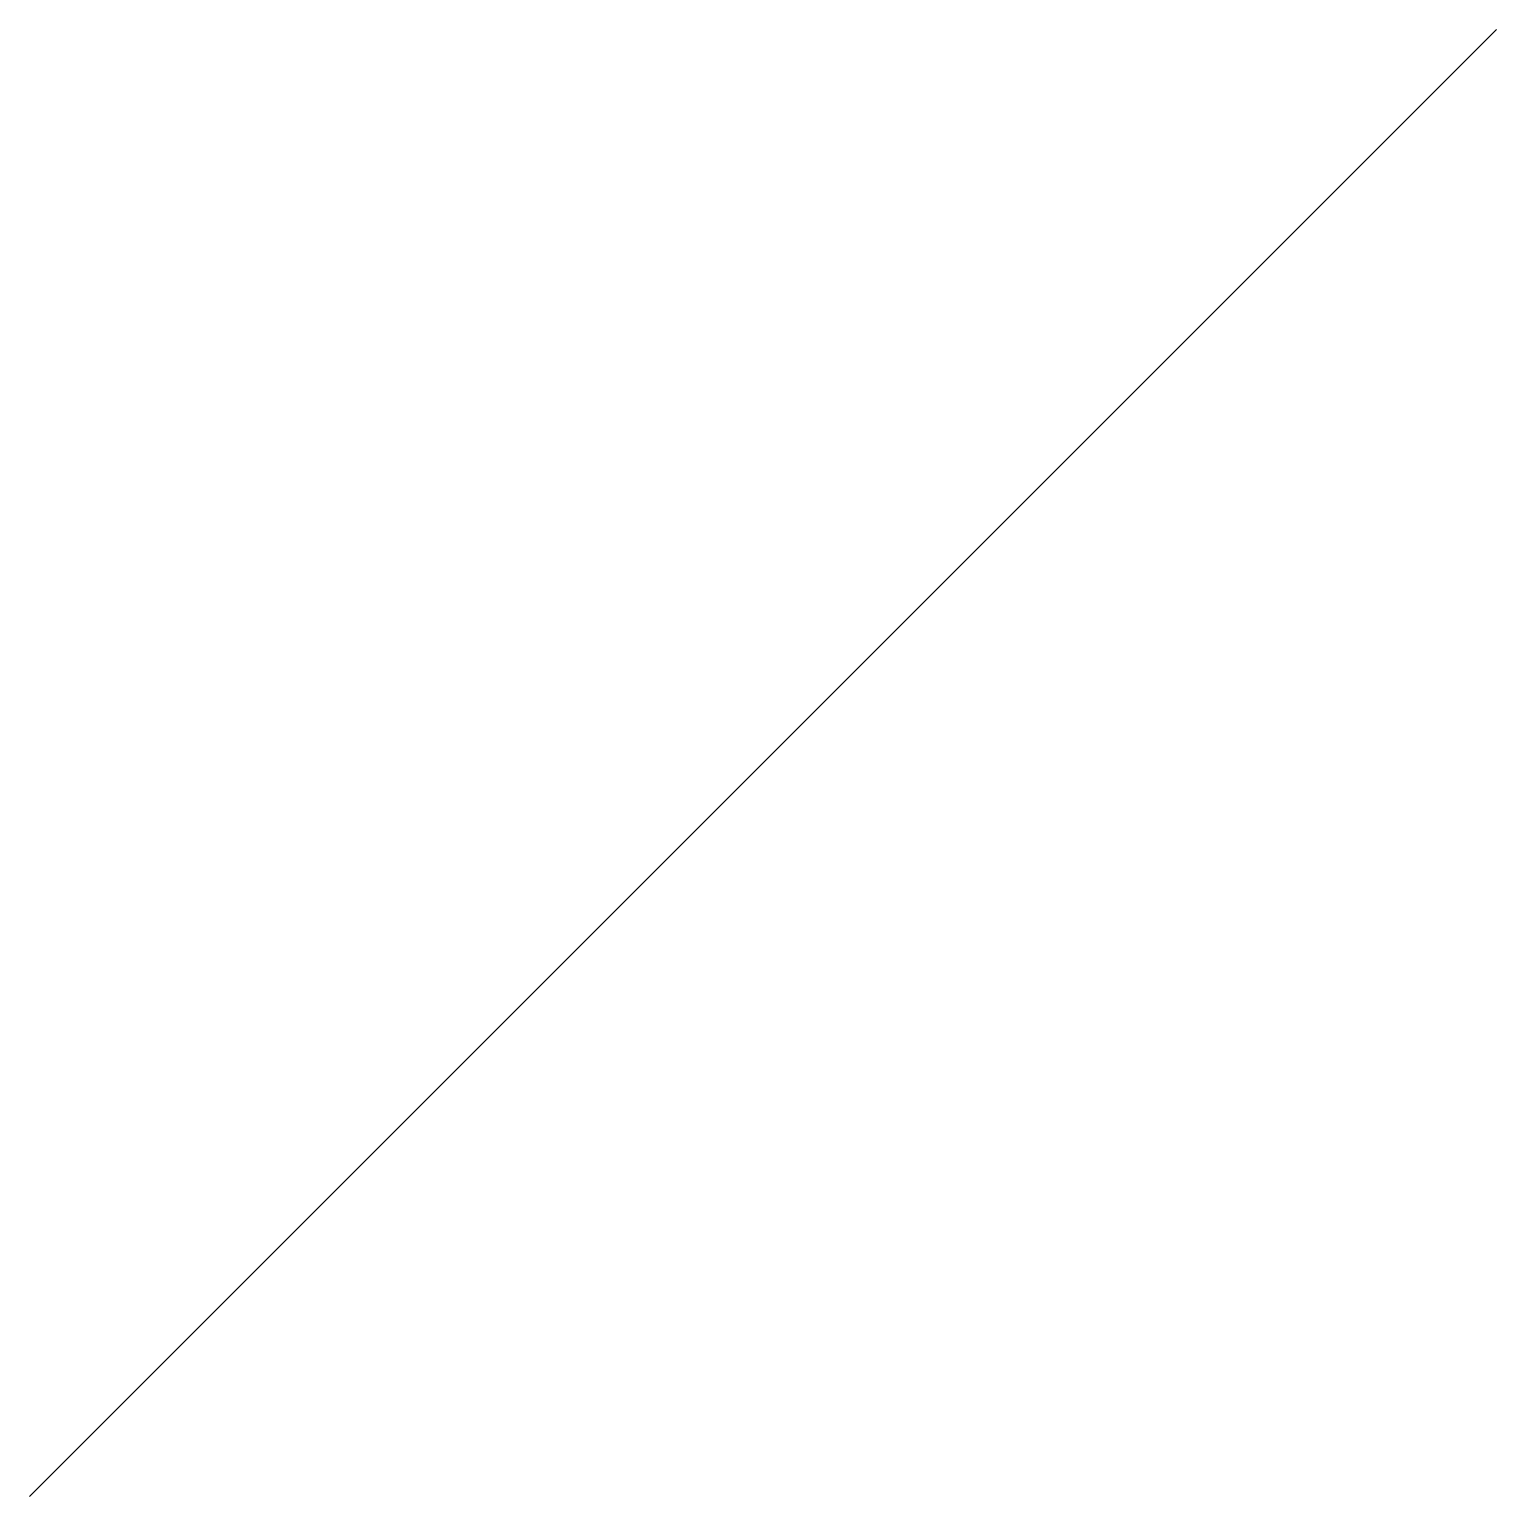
# Model space of a CAD drawing. Extents: x 1 to 4, y 1 to 4.
import ezdxf

# ---------------------------------------------------------------- set-up
doc = ezdxf.new("R2010")
doc.units = 0
doc.layers.get('0').update_dxf_attribs({"linetype": 'CONTINUOUS'})

msp = doc.modelspace()

# ---------------------------------------------------------------- linework, layer by layer
at = {"color": 0}
msp.add_3dface([(1, 1, 1), (2, 2, 2), (3, 3, 3), (4, 4, 4)], dxfattribs=at)

doc.saveas('drawing.dxf')
